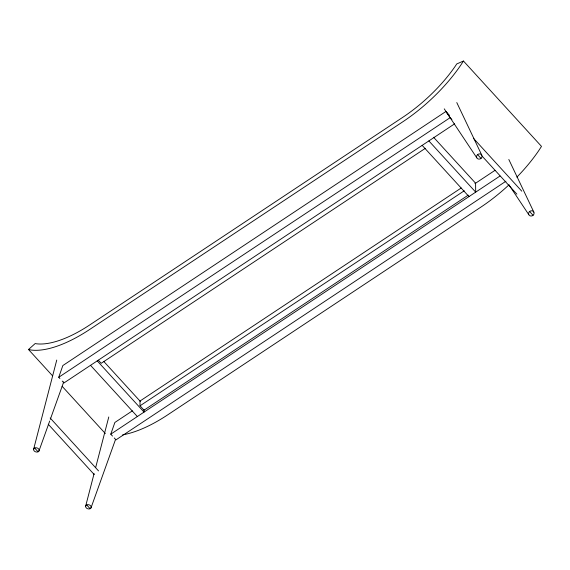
<?xml version="1.0" encoding="UTF-8"?>
<svg xmlns="http://www.w3.org/2000/svg" width="570" height="570" viewBox="0 0 570 570"><rect width="100%" height="100%" fill="white"/><g stroke="black" fill="none" stroke-linecap="round" stroke-linejoin="round"><path stroke-width="0.85" d="M33.602 449.303L56.744 360.069M85.635 506.203L94.093 473.599M95.646 467.592L108.777 416.969M59.9 378.53L58.746 377.269L62.843 365.555L445.918 111.478L449.388 115.268M112.511 436.071L110.772 434.169L114.876 422.455L132.397 410.835M38.945 451.02A2.829 2.095 17.1 0 0 35.938 447.735A2.829 2.095 17.1 0 0 34.193 450.948A2.829 2.095 17.1 0 0 38.945 451.02L49.704 421.016M50.302 419.349L63.747 381.843M90.979 507.927A2.829 2.095 17.1 0 0 87.972 504.642A2.829 2.095 17.1 0 0 86.227 507.856A2.829 2.095 17.1 0 0 90.979 507.927L115.482 439.584M463.453 61.026L460.617 65.393A96.259 40.292 -42.4 0 1 402.776 121.809L89.675 329.474A96.259 40.292 -42.4 0 1 31.4 350.073L28.5 349.51L35.19 343.546L36.487 343.796A87.787 36.744 -42.4 0 0 89.647 325L402.698 117.363A87.787 36.744 -42.4 0 0 455.459 65.906L456.727 63.961L463.453 61.026L541.5 146.39L538.664 150.751A96.259 40.292 -42.4 0 1 516.876 177.135M58.746 377.269L450.179 117.648L451.917 119.543M454.639 123.825L63.947 382.955L62.215 381.059M425.384 148.293L101.196 363.311L98.346 360.197M461.208 187.993L139.985 401.045L140.042 405.804L144.032 410.165L468.219 195.147M140.042 405.804L464.236 190.786M474.945 183.64L495.066 170.295M110.772 434.169L499.99 176.03M505.932 181.224L115.981 439.862L114.242 437.967M473.428 138.289L521.778 191.171M482.249 156.287L516.869 194.156M477.567 154.613L481.03 158.403M529.594 211.52L533.064 215.31M433.563 137.256L475.587 183.212L475.694 192.14L428.868 140.925M422.163 145.371L468.989 196.586M103.754 361.416L140.37 401.465M97.228 360.881L144.053 412.096L144.025 409.666M90.523 365.334L137.349 416.549M28.5 349.51L52.511 375.78M62.123 386.282L105.343 433.556M50.174 418.017L98.525 470.898M48.251 424.258L94.214 474.532M34.628 448.006L38.097 451.796M86.654 504.906L90.124 508.704M445.918 111.478L450.179 117.648M509.58 185.763L528.796 214.676M444.244 108.841L449.174 116.252M450.157 117.741L476.769 157.776M508.818 159.479L533.862 212.147A2.829 2.558 -29.5 0 1 531.033 216.037A2.829 2.558 -29.5 0 1 529.095 212.054A2.829 2.558 -29.5 0 1 533.862 212.147M456.784 102.572L481.828 155.247A2.829 2.558 -29.5 0 1 479 159.137A2.829 2.558 -29.5 0 1 477.069 155.147A2.829 2.558 -29.5 0 1 481.828 155.247M509.131 184.709A96.259 40.292 -42.4 0 1 480.824 207.167L167.722 414.832A96.259 40.292 -42.4 0 1 122.628 434.867"/></g></svg>
